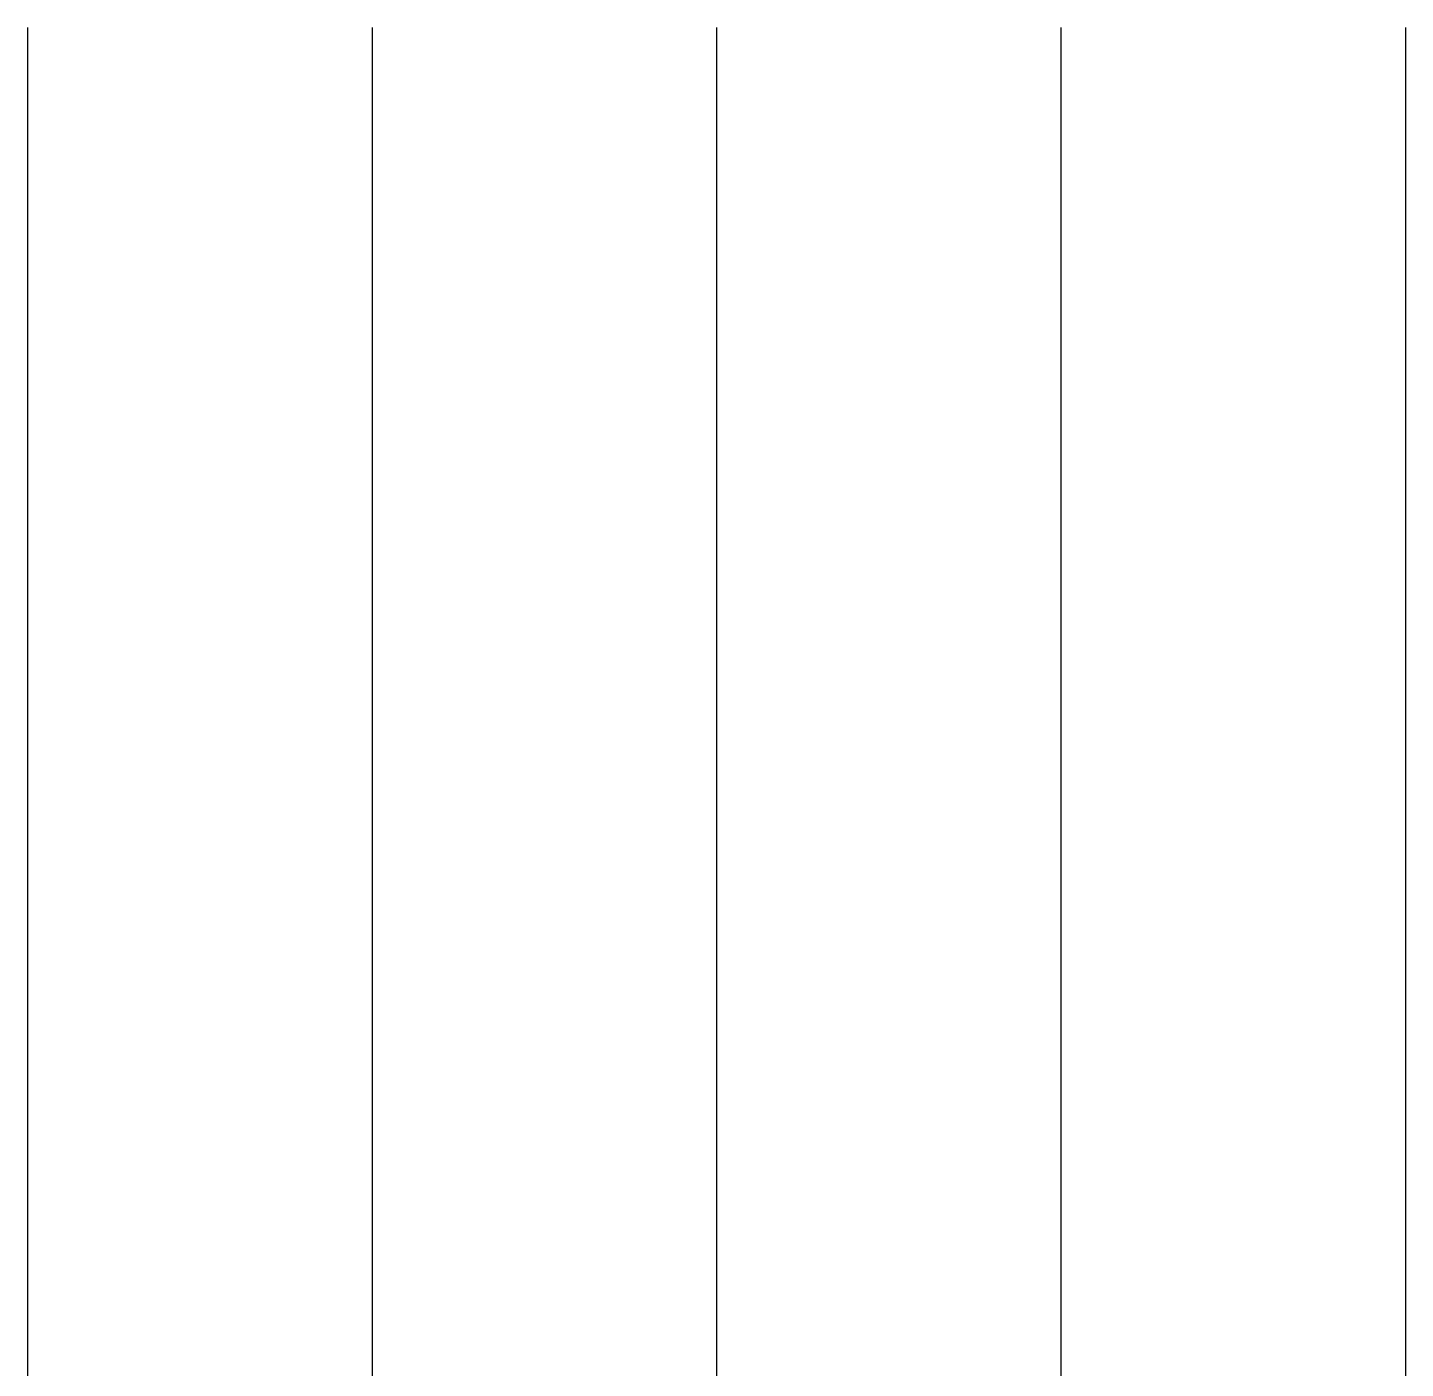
# Model space of a CAD drawing. Header units: millimetres. Extents: x -24914 to 164748, y -61100 to 89023.
# Drawn here: x 25224 to 63224, y 52039 to 89023 of the extents above; entities that cross this region are included whole.
import ezdxf

# ---------------------------------------------------------------- set-up
doc = ezdxf.new("R2010")
doc.units = ezdxf.units.MM
doc.header["$MEASUREMENT"] = 0
doc.layers.get('Defpoints').update_dxf_attribs({"color": 252})

msp = doc.modelspace()

# ---------------------------------------------------------------- linework, layer by layer
at = {"layer": 'Defpoints'}
for p, q in [((25224, 89023), (25224, -61099.5)), ((34724, 89023), (34724, -61099.5)), ((44224, 89023), (44224, -61099.5)), ((53724, 89023), (53724, -61099.5)), ((63224, 89023), (63224, -61099.5))]:
    msp.add_line(p, q, dxfattribs=at)

doc.saveas('drawing.dxf')
